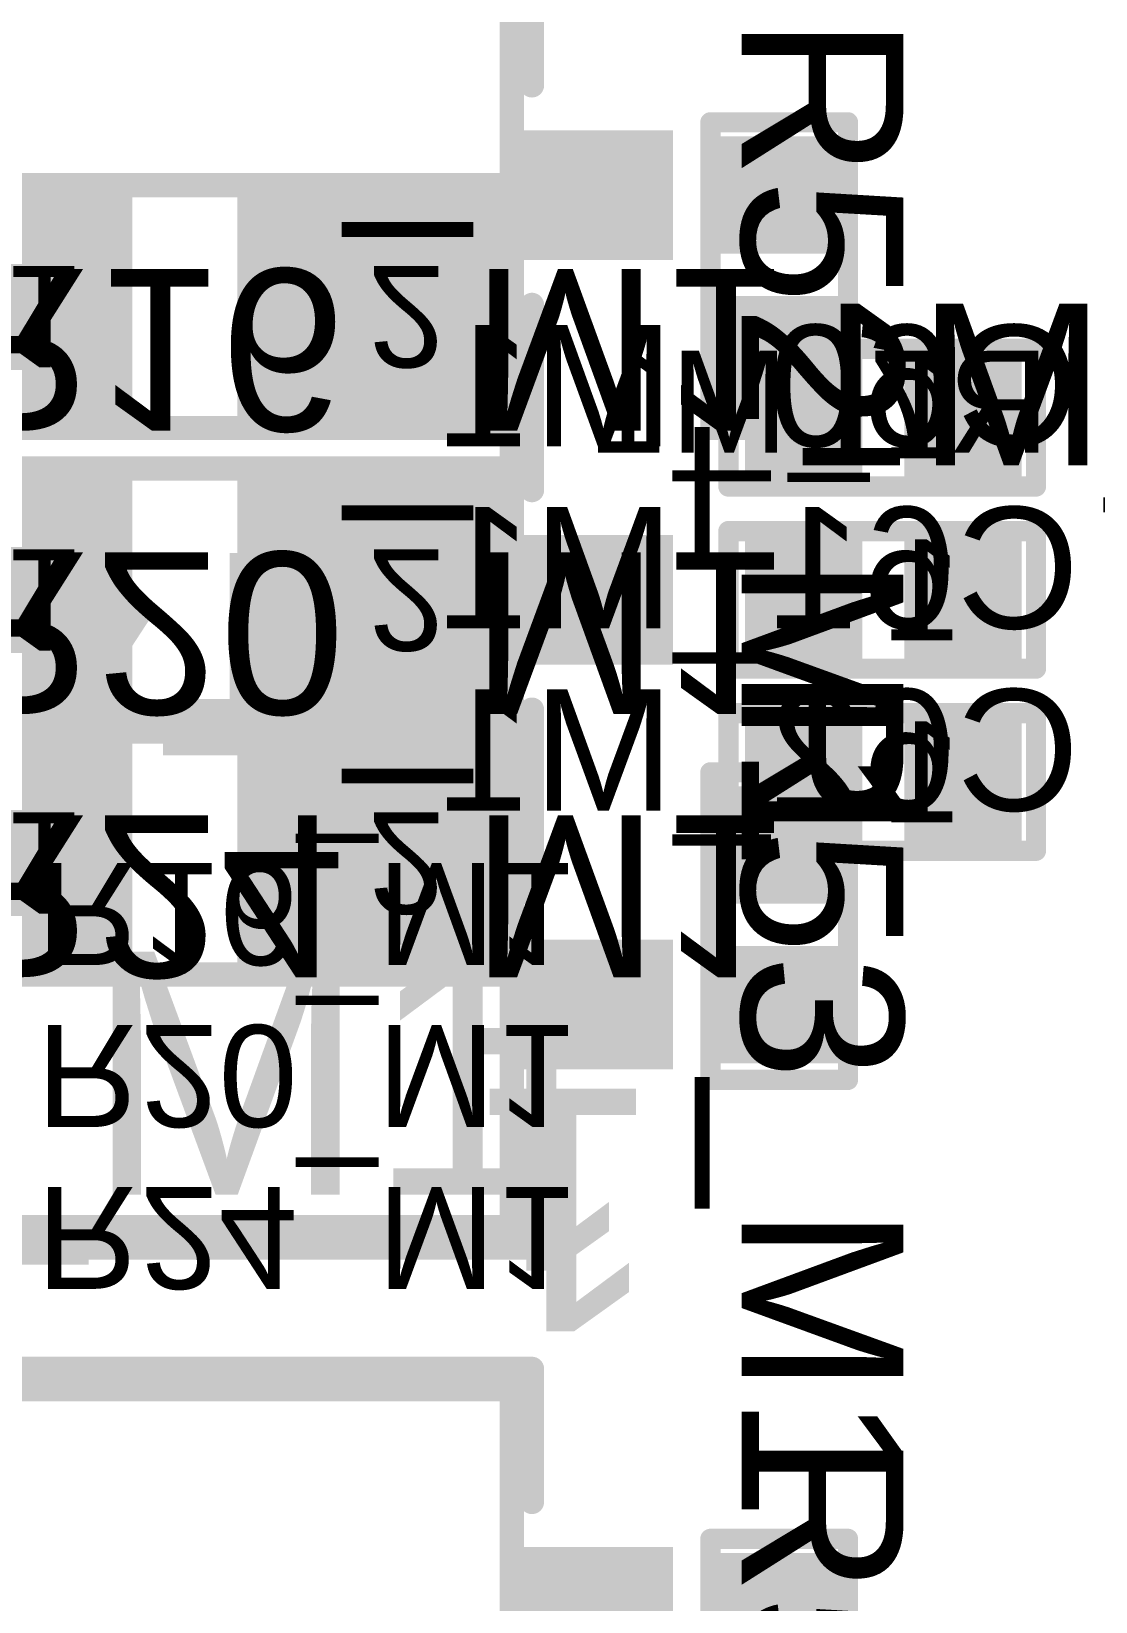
# Model space of a CAD drawing. Header units: inches. Extents: x -0.3 to 12.2, y -3.2 to 4.4.
# Drawn here: x 1.7733 to 2.0363, y 2.2025 to 2.5905 of the extents above; entities that cross this region are included whole.
import ezdxf

# ---------------------------------------------------------------- set-up
doc = ezdxf.new("R2010")
doc.units = ezdxf.units.IN
doc.header["$MEASUREMENT"] = 0
for name, color, linetype in [('Board Layer Stack Bottom Overlay', 54, 'Continuous'), ('Board Layer Stack Bottom Solder', 6, 'Continuous'), ('Bottom Assembly', 216, 'Continuous'), ('Bottom Layer_L8', 5, 'Continuous'), ('Bottom Paste', 16, 'Continuous'), ('FAB', 56, 'Continuous'), ('Top Assembly', 6, 'Continuous'), ('Top Overlay', 2, 'Continuous'), ('Top Paste', 8, 'Continuous'), ('Top Solder', 216, 'Continuous'), ('TOP_L1', 1, 'Continuous')]:
    doc.layers.add(name, color=color, linetype=linetype)
doc.styles.add('Arial', font='', dxfattribs={"height": 0.2})
doc.styles.get('Arial').set_extended_font_data('Arial')

# ---------------------------------------------------------------- blocks, each defined once
blk = doc.blocks.new('R0402_4')
at = {"layer": 'Top Paste'}
for points in [[(-0.006, 0.0125), (-0.006, -0.0125), (-0.031, -0.0125), (-0.031, 0.0125)], [(0.0334, 0.0125), (0.0334, -0.0125), (0.0084, -0.0125), (0.0084, 0.0125)]]:
    blk.add_hatch(color=8, dxfattribs=at).paths.add_polyline_path(points)
at = {"layer": 'Top Solder'}
for points in [[(-0.004, 0.0145), (-0.004, -0.0145), (-0.033, -0.0145), (-0.033, 0.0145)], [(0.0354, 0.0145), (0.0354, -0.0145), (0.0064, -0.0145), (0.0064, 0.0145)]]:
    blk.add_hatch(color=216, dxfattribs=at).paths.add_polyline_path(points)
at = {"layer": 'TOP_L1'}
for points in [[(-0.006, 0.0125), (-0.006, -0.0125), (-0.031, -0.0125), (-0.031, 0.0125)], [(0.0334, 0.0125), (0.0334, -0.0125), (0.0084, -0.0125), (0.0084, 0.0125)]]:
    blk.add_hatch(color=1, dxfattribs=at).paths.add_polyline_path(points)
at = {"layer": 'Top Assembly'}
for points in [[(-0.0365, -0.017, 0.005, 0.005, 0), (-0.0365, 0.017, 0.005, 0.005, 0)], [(0.0395, 0.017, 0.005, 0.005, 0), (-0.0365, 0.017, 0.005, 0.005, 0)], [(0.0395, -0.017, 0.005, 0.005, 0), (0.0395, 0.017, 0.005, 0.005, 0)], [(0.0395, -0.017, 0.005, 0.005, 0), (-0.0365, -0.017, 0.005, 0.005, 0)]]:
    blk.add_lwpolyline(points, format="xyseb", dxfattribs=at)
for points in [[(-0.03775, 0.017, 0.0025, 0.0025, 1), (-0.03525, 0.017, 0.0025, 0.0025, 1)], [(-0.03775, 0.017, 0.0025, 0.0025, 1), (-0.03525, 0.017, 0.0025, 0.0025, 1)], [(0.03825, 0.017, 0.0025, 0.0025, 1), (0.04075, 0.017, 0.0025, 0.0025, 1)], [(0.03825, 0.017, 0.0025, 0.0025, 1), (0.04075, 0.017, 0.0025, 0.0025, 1)], [(-0.03775, -0.017, 0.0025, 0.0025, 1), (-0.03525, -0.017, 0.0025, 0.0025, 1)], [(-0.03775, -0.017, 0.0025, 0.0025, 1), (-0.03525, -0.017, 0.0025, 0.0025, 1)], [(0.03825, -0.017, 0.0025, 0.0025, 1), (0.04075, -0.017, 0.0025, 0.0025, 1)], [(0.03825, -0.017, 0.0025, 0.0025, 1), (0.04075, -0.017, 0.0025, 0.0025, 1)]]:
    blk.add_lwpolyline(points, format="xyseb", close=True, dxfattribs=at)
at = {"layer": 'Top Overlay'}
for points in [[(-0.0365, -0.017, 0.005, 0.005, 0), (-0.0365, 0.017, 0.005, 0.005, 0)], [(0.0365, 0.017, 0.005, 0.005, 0), (-0.0365, 0.017, 0.005, 0.005, 0)], [(0.0395, 0.017, 0.005, 0.005, 0), (0.0365, 0.017, 0.005, 0.005, 0)], [(0.0395, -0.017, 0.005, 0.005, 0), (0.0395, 0.017, 0.005, 0.005, 0)], [(0.0395, -0.017, 0.005, 0.005, 0), (-0.0365, -0.017, 0.005, 0.005, 0)]]:
    blk.add_lwpolyline(points, format="xyseb", dxfattribs=at)
for points in [[(-0.03775, 0.017, 0.0025, 0.0025, 1), (-0.03525, 0.017, 0.0025, 0.0025, 1)], [(-0.03775, 0.017, 0.0025, 0.0025, 1), (-0.03525, 0.017, 0.0025, 0.0025, 1)], [(0.03525, 0.017, 0.0025, 0.0025, 1), (0.03775, 0.017, 0.0025, 0.0025, 1)], [(0.03525, 0.017, 0.0025, 0.0025, 1), (0.03775, 0.017, 0.0025, 0.0025, 1)], [(0.03825, 0.017, 0.0025, 0.0025, 1), (0.04075, 0.017, 0.0025, 0.0025, 1)], [(0.03825, 0.017, 0.0025, 0.0025, 1), (0.04075, 0.017, 0.0025, 0.0025, 1)], [(-0.03775, -0.017, 0.0025, 0.0025, 1), (-0.03525, -0.017, 0.0025, 0.0025, 1)], [(-0.03775, -0.017, 0.0025, 0.0025, 1), (-0.03525, -0.017, 0.0025, 0.0025, 1)], [(0.03825, -0.017, 0.0025, 0.0025, 1), (0.04075, -0.017, 0.0025, 0.0025, 1)], [(0.03825, -0.017, 0.0025, 0.0025, 1), (0.04075, -0.017, 0.0025, 0.0025, 1)]]:
    blk.add_lwpolyline(points, format="xyseb", close=True, dxfattribs=at)
at = {"layer": 'Top Assembly', "style": 'Arial'}
blk.add_text('R54_M1', height=0.04, dxfattribs=at).set_placement((-0.06289, -0.0093))
blk = doc.blocks.new('R0402_6')
at = {"layer": 'Top Paste'}
for points in [[(-0.006, 0.0125), (-0.006, -0.0125), (-0.031, -0.0125), (-0.031, 0.0125)], [(0.0334, 0.0125), (0.0334, -0.0125), (0.0084, -0.0125), (0.0084, 0.0125)]]:
    blk.add_hatch(color=8, dxfattribs=at).paths.add_polyline_path(points)
at = {"layer": 'Top Solder'}
for points in [[(-0.004, 0.0145), (-0.004, -0.0145), (-0.033, -0.0145), (-0.033, 0.0145)], [(0.0354, 0.0145), (0.0354, -0.0145), (0.0064, -0.0145), (0.0064, 0.0145)]]:
    blk.add_hatch(color=216, dxfattribs=at).paths.add_polyline_path(points)
at = {"layer": 'TOP_L1'}
for points in [[(-0.006, 0.0125), (-0.006, -0.0125), (-0.031, -0.0125), (-0.031, 0.0125)], [(0.0334, 0.0125), (0.0334, -0.0125), (0.0084, -0.0125), (0.0084, 0.0125)]]:
    blk.add_hatch(color=1, dxfattribs=at).paths.add_polyline_path(points)
at = {"layer": 'Top Assembly'}
for points in [[(-0.0365, -0.017, 0.005, 0.005, 0), (-0.0365, 0.017, 0.005, 0.005, 0)], [(0.0395, 0.017, 0.005, 0.005, 0), (-0.0365, 0.017, 0.005, 0.005, 0)], [(0.0395, -0.017, 0.005, 0.005, 0), (0.0395, 0.017, 0.005, 0.005, 0)], [(0.0395, -0.017, 0.005, 0.005, 0), (-0.0365, -0.017, 0.005, 0.005, 0)]]:
    blk.add_lwpolyline(points, format="xyseb", dxfattribs=at)
for points in [[(-0.03775, 0.017, 0.0025, 0.0025, 1), (-0.03525, 0.017, 0.0025, 0.0025, 1)], [(-0.03775, 0.017, 0.0025, 0.0025, 1), (-0.03525, 0.017, 0.0025, 0.0025, 1)], [(0.03825, 0.017, 0.0025, 0.0025, 1), (0.04075, 0.017, 0.0025, 0.0025, 1)], [(0.03825, 0.017, 0.0025, 0.0025, 1), (0.04075, 0.017, 0.0025, 0.0025, 1)], [(-0.03775, -0.017, 0.0025, 0.0025, 1), (-0.03525, -0.017, 0.0025, 0.0025, 1)], [(-0.03775, -0.017, 0.0025, 0.0025, 1), (-0.03525, -0.017, 0.0025, 0.0025, 1)], [(0.03825, -0.017, 0.0025, 0.0025, 1), (0.04075, -0.017, 0.0025, 0.0025, 1)], [(0.03825, -0.017, 0.0025, 0.0025, 1), (0.04075, -0.017, 0.0025, 0.0025, 1)]]:
    blk.add_lwpolyline(points, format="xyseb", close=True, dxfattribs=at)
at = {"layer": 'Top Overlay'}
for points in [[(-0.0365, -0.017, 0.005, 0.005, 0), (-0.0365, 0.017, 0.005, 0.005, 0)], [(0.0365, 0.017, 0.005, 0.005, 0), (-0.0365, 0.017, 0.005, 0.005, 0)], [(0.0395, 0.017, 0.005, 0.005, 0), (0.0365, 0.017, 0.005, 0.005, 0)], [(0.0395, -0.017, 0.005, 0.005, 0), (0.0395, 0.017, 0.005, 0.005, 0)], [(0.0395, -0.017, 0.005, 0.005, 0), (-0.0365, -0.017, 0.005, 0.005, 0)]]:
    blk.add_lwpolyline(points, format="xyseb", dxfattribs=at)
for points in [[(-0.03775, 0.017, 0.0025, 0.0025, 1), (-0.03525, 0.017, 0.0025, 0.0025, 1)], [(-0.03775, 0.017, 0.0025, 0.0025, 1), (-0.03525, 0.017, 0.0025, 0.0025, 1)], [(0.03525, 0.017, 0.0025, 0.0025, 1), (0.03775, 0.017, 0.0025, 0.0025, 1)], [(0.03525, 0.017, 0.0025, 0.0025, 1), (0.03775, 0.017, 0.0025, 0.0025, 1)], [(0.03825, 0.017, 0.0025, 0.0025, 1), (0.04075, 0.017, 0.0025, 0.0025, 1)], [(0.03825, 0.017, 0.0025, 0.0025, 1), (0.04075, 0.017, 0.0025, 0.0025, 1)], [(-0.03775, -0.017, 0.0025, 0.0025, 1), (-0.03525, -0.017, 0.0025, 0.0025, 1)], [(-0.03775, -0.017, 0.0025, 0.0025, 1), (-0.03525, -0.017, 0.0025, 0.0025, 1)], [(0.03825, -0.017, 0.0025, 0.0025, 1), (0.04075, -0.017, 0.0025, 0.0025, 1)], [(0.03825, -0.017, 0.0025, 0.0025, 1), (0.04075, -0.017, 0.0025, 0.0025, 1)]]:
    blk.add_lwpolyline(points, format="xyseb", close=True, dxfattribs=at)
at = {"layer": 'Top Assembly', "style": 'Arial'}
blk.add_text('R53_M1', height=0.04, dxfattribs=at).set_placement((-0.06289, -0.0093))
blk = doc.blocks.new('R0402_8')
at = {"layer": 'Top Paste'}
for points in [[(-0.006, 0.0125), (-0.006, -0.0125), (-0.031, -0.0125), (-0.031, 0.0125)], [(0.0334, 0.0125), (0.0334, -0.0125), (0.0084, -0.0125), (0.0084, 0.0125)]]:
    blk.add_hatch(color=8, dxfattribs=at).paths.add_polyline_path(points)
at = {"layer": 'Top Solder'}
for points in [[(-0.004, 0.0145), (-0.004, -0.0145), (-0.033, -0.0145), (-0.033, 0.0145)], [(0.0354, 0.0145), (0.0354, -0.0145), (0.0064, -0.0145), (0.0064, 0.0145)]]:
    blk.add_hatch(color=216, dxfattribs=at).paths.add_polyline_path(points)
at = {"layer": 'TOP_L1'}
for points in [[(-0.006, 0.0125), (-0.006, -0.0125), (-0.031, -0.0125), (-0.031, 0.0125)], [(0.0334, 0.0125), (0.0334, -0.0125), (0.0084, -0.0125), (0.0084, 0.0125)]]:
    blk.add_hatch(color=1, dxfattribs=at).paths.add_polyline_path(points)
at = {"layer": 'Top Assembly'}
for points in [[(-0.0365, -0.017, 0.005, 0.005, 0), (-0.0365, 0.017, 0.005, 0.005, 0)], [(0.0395, 0.017, 0.005, 0.005, 0), (-0.0365, 0.017, 0.005, 0.005, 0)], [(0.0395, -0.017, 0.005, 0.005, 0), (0.0395, 0.017, 0.005, 0.005, 0)], [(0.0395, -0.017, 0.005, 0.005, 0), (-0.0365, -0.017, 0.005, 0.005, 0)]]:
    blk.add_lwpolyline(points, format="xyseb", dxfattribs=at)
for points in [[(-0.03775, 0.017, 0.0025, 0.0025, 1), (-0.03525, 0.017, 0.0025, 0.0025, 1)], [(-0.03775, 0.017, 0.0025, 0.0025, 1), (-0.03525, 0.017, 0.0025, 0.0025, 1)], [(0.03825, 0.017, 0.0025, 0.0025, 1), (0.04075, 0.017, 0.0025, 0.0025, 1)], [(0.03825, 0.017, 0.0025, 0.0025, 1), (0.04075, 0.017, 0.0025, 0.0025, 1)], [(-0.03775, -0.017, 0.0025, 0.0025, 1), (-0.03525, -0.017, 0.0025, 0.0025, 1)], [(-0.03775, -0.017, 0.0025, 0.0025, 1), (-0.03525, -0.017, 0.0025, 0.0025, 1)], [(0.03825, -0.017, 0.0025, 0.0025, 1), (0.04075, -0.017, 0.0025, 0.0025, 1)], [(0.03825, -0.017, 0.0025, 0.0025, 1), (0.04075, -0.017, 0.0025, 0.0025, 1)]]:
    blk.add_lwpolyline(points, format="xyseb", close=True, dxfattribs=at)
at = {"layer": 'Top Overlay'}
for points in [[(-0.0365, -0.017, 0.005, 0.005, 0), (-0.0365, 0.017, 0.005, 0.005, 0)], [(0.0365, 0.017, 0.005, 0.005, 0), (-0.0365, 0.017, 0.005, 0.005, 0)], [(0.0395, 0.017, 0.005, 0.005, 0), (0.0365, 0.017, 0.005, 0.005, 0)], [(0.0395, -0.017, 0.005, 0.005, 0), (0.0395, 0.017, 0.005, 0.005, 0)], [(0.0395, -0.017, 0.005, 0.005, 0), (-0.0365, -0.017, 0.005, 0.005, 0)]]:
    blk.add_lwpolyline(points, format="xyseb", dxfattribs=at)
for points in [[(-0.03775, 0.017, 0.0025, 0.0025, 1), (-0.03525, 0.017, 0.0025, 0.0025, 1)], [(-0.03775, 0.017, 0.0025, 0.0025, 1), (-0.03525, 0.017, 0.0025, 0.0025, 1)], [(0.03525, 0.017, 0.0025, 0.0025, 1), (0.03775, 0.017, 0.0025, 0.0025, 1)], [(0.03525, 0.017, 0.0025, 0.0025, 1), (0.03775, 0.017, 0.0025, 0.0025, 1)], [(0.03825, 0.017, 0.0025, 0.0025, 1), (0.04075, 0.017, 0.0025, 0.0025, 1)], [(0.03825, 0.017, 0.0025, 0.0025, 1), (0.04075, 0.017, 0.0025, 0.0025, 1)], [(-0.03775, -0.017, 0.0025, 0.0025, 1), (-0.03525, -0.017, 0.0025, 0.0025, 1)], [(-0.03775, -0.017, 0.0025, 0.0025, 1), (-0.03525, -0.017, 0.0025, 0.0025, 1)], [(0.03825, -0.017, 0.0025, 0.0025, 1), (0.04075, -0.017, 0.0025, 0.0025, 1)], [(0.03825, -0.017, 0.0025, 0.0025, 1), (0.04075, -0.017, 0.0025, 0.0025, 1)]]:
    blk.add_lwpolyline(points, format="xyseb", close=True, dxfattribs=at)
at = {"layer": 'Top Assembly', "style": 'Arial'}
blk.add_text('R52_M1', height=0.04, dxfattribs=at).set_placement((-0.06289, -0.0093))
blk = doc.blocks.new('C0402_B_32')
at = {"layer": 'Board Layer Stack Bottom Solder'}
for points in [[(-0.004, 0.0145), (-0.004, -0.0145), (-0.033, -0.0145), (-0.033, 0.0145)], [(0.0354, 0.0145), (0.0354, -0.0145), (0.0064, -0.0145), (0.0064, 0.0145)]]:
    blk.add_hatch(color=6, dxfattribs=at).paths.add_polyline_path(points)
at = {"layer": 'Bottom Layer_L8'}
for points in [[(-0.006, 0.0125), (-0.006, -0.0125), (-0.031, -0.0125), (-0.031, 0.0125)], [(0.0334, 0.0125), (0.0334, -0.0125), (0.0084, -0.0125), (0.0084, 0.0125)]]:
    blk.add_hatch(color=5, dxfattribs=at).paths.add_polyline_path(points)
at = {"layer": 'Bottom Paste'}
for points in [[(-0.006, 0.0125), (-0.006, -0.0125), (-0.031, -0.0125), (-0.031, 0.0125)], [(0.0334, 0.0125), (0.0334, -0.0125), (0.0084, -0.0125), (0.0084, 0.0125)]]:
    blk.add_hatch(color=16, dxfattribs=at).paths.add_polyline_path(points)
at = {"layer": 'Board Layer Stack Bottom Overlay'}
for points in [[(-0.0365, 0.017, 0.005, 0.005, 0), (-0.0365, -0.017, 0.005, 0.005, 0)], [(0.0395, 0.017, 0.005, 0.005, 0), (-0.0365, 0.017, 0.005, 0.005, 0)], [(0.0395, 0.017, 0.005, 0.005, 0), (0.0395, -0.017, 0.005, 0.005, 0)], [(0.0365, -0.017, 0.005, 0.005, 0), (-0.0365, -0.017, 0.005, 0.005, 0)], [(0.0395, -0.017, 0.005, 0.005, 0), (0.0365, -0.017, 0.005, 0.005, 0)]]:
    blk.add_lwpolyline(points, format="xyseb", dxfattribs=at)
for points in [[(-0.03775, 0.017, 0.0025, 0.0025, 1), (-0.03525, 0.017, 0.0025, 0.0025, 1)], [(-0.03775, 0.017, 0.0025, 0.0025, 1), (-0.03525, 0.017, 0.0025, 0.0025, 1)], [(0.03825, 0.017, 0.0025, 0.0025, 1), (0.04075, 0.017, 0.0025, 0.0025, 1)], [(0.03825, 0.017, 0.0025, 0.0025, 1), (0.04075, 0.017, 0.0025, 0.0025, 1)], [(-0.03775, -0.017, 0.0025, 0.0025, 1), (-0.03525, -0.017, 0.0025, 0.0025, 1)], [(-0.03775, -0.017, 0.0025, 0.0025, 1), (-0.03525, -0.017, 0.0025, 0.0025, 1)], [(0.03525, -0.017, 0.0025, 0.0025, 1), (0.03775, -0.017, 0.0025, 0.0025, 1)], [(0.03525, -0.017, 0.0025, 0.0025, 1), (0.03775, -0.017, 0.0025, 0.0025, 1)], [(0.03825, -0.017, 0.0025, 0.0025, 1), (0.04075, -0.017, 0.0025, 0.0025, 1)], [(0.03825, -0.017, 0.0025, 0.0025, 1), (0.04075, -0.017, 0.0025, 0.0025, 1)]]:
    blk.add_lwpolyline(points, format="xyseb", close=True, dxfattribs=at)
at = {"layer": 'Bottom Assembly'}
for points in [[(-0.0365, 0.017, 0.005, 0.005, 0), (-0.0365, -0.017, 0.005, 0.005, 0)], [(0.0395, 0.017, 0.005, 0.005, 0), (-0.0365, 0.017, 0.005, 0.005, 0)], [(0.0395, 0.017, 0.005, 0.005, 0), (0.0395, -0.017, 0.005, 0.005, 0)], [(0.0395, -0.017, 0.005, 0.005, 0), (-0.0365, -0.017, 0.005, 0.005, 0)]]:
    blk.add_lwpolyline(points, format="xyseb", dxfattribs=at)
for points in [[(-0.03775, 0.017, 0.0025, 0.0025, 1), (-0.03525, 0.017, 0.0025, 0.0025, 1)], [(-0.03775, 0.017, 0.0025, 0.0025, 1), (-0.03525, 0.017, 0.0025, 0.0025, 1)], [(0.03825, 0.017, 0.0025, 0.0025, 1), (0.04075, 0.017, 0.0025, 0.0025, 1)], [(0.03825, 0.017, 0.0025, 0.0025, 1), (0.04075, 0.017, 0.0025, 0.0025, 1)], [(-0.03775, -0.017, 0.0025, 0.0025, 1), (-0.03525, -0.017, 0.0025, 0.0025, 1)], [(-0.03775, -0.017, 0.0025, 0.0025, 1), (-0.03525, -0.017, 0.0025, 0.0025, 1)], [(0.03825, -0.017, 0.0025, 0.0025, 1), (0.04075, -0.017, 0.0025, 0.0025, 1)], [(0.03825, -0.017, 0.0025, 0.0025, 1), (0.04075, -0.017, 0.0025, 0.0025, 1)]]:
    blk.add_lwpolyline(points, format="xyseb", close=True, dxfattribs=at)
at = {"layer": 'Bottom Assembly', "style": 'Arial', "text_generation_flag": 2}
blk.add_text('C62_M1', height=0.03, rotation=180, dxfattribs=at).set_placement((-0.0473, 0.00707))
at = {"layer": 'FAB', "style": 'Arial', "text_generation_flag": 2}
blk.add_text('1', height=0.025, rotation=180, dxfattribs=at).set_placement((-0.0185, 0.01))
blk = doc.blocks.new('C0402_B_34')
at = {"layer": 'Board Layer Stack Bottom Solder'}
for points in [[(-0.004, 0.0145), (-0.004, -0.0145), (-0.033, -0.0145), (-0.033, 0.0145)], [(0.0354, 0.0145), (0.0354, -0.0145), (0.0064, -0.0145), (0.0064, 0.0145)]]:
    blk.add_hatch(color=6, dxfattribs=at).paths.add_polyline_path(points)
at = {"layer": 'Bottom Layer_L8'}
for points in [[(-0.006, 0.0125), (-0.006, -0.0125), (-0.031, -0.0125), (-0.031, 0.0125)], [(0.0334, 0.0125), (0.0334, -0.0125), (0.0084, -0.0125), (0.0084, 0.0125)]]:
    blk.add_hatch(color=5, dxfattribs=at).paths.add_polyline_path(points)
at = {"layer": 'Bottom Paste'}
for points in [[(-0.006, 0.0125), (-0.006, -0.0125), (-0.031, -0.0125), (-0.031, 0.0125)], [(0.0334, 0.0125), (0.0334, -0.0125), (0.0084, -0.0125), (0.0084, 0.0125)]]:
    blk.add_hatch(color=16, dxfattribs=at).paths.add_polyline_path(points)
at = {"layer": 'Board Layer Stack Bottom Overlay'}
for points in [[(-0.0365, 0.017, 0.005, 0.005, 0), (-0.0365, -0.017, 0.005, 0.005, 0)], [(0.0395, 0.017, 0.005, 0.005, 0), (-0.0365, 0.017, 0.005, 0.005, 0)], [(0.0395, 0.017, 0.005, 0.005, 0), (0.0395, -0.017, 0.005, 0.005, 0)], [(0.0365, -0.017, 0.005, 0.005, 0), (-0.0365, -0.017, 0.005, 0.005, 0)], [(0.0395, -0.017, 0.005, 0.005, 0), (0.0365, -0.017, 0.005, 0.005, 0)]]:
    blk.add_lwpolyline(points, format="xyseb", dxfattribs=at)
for points in [[(-0.03775, 0.017, 0.0025, 0.0025, 1), (-0.03525, 0.017, 0.0025, 0.0025, 1)], [(-0.03775, 0.017, 0.0025, 0.0025, 1), (-0.03525, 0.017, 0.0025, 0.0025, 1)], [(0.03825, 0.017, 0.0025, 0.0025, 1), (0.04075, 0.017, 0.0025, 0.0025, 1)], [(0.03825, 0.017, 0.0025, 0.0025, 1), (0.04075, 0.017, 0.0025, 0.0025, 1)], [(-0.03775, -0.017, 0.0025, 0.0025, 1), (-0.03525, -0.017, 0.0025, 0.0025, 1)], [(-0.03775, -0.017, 0.0025, 0.0025, 1), (-0.03525, -0.017, 0.0025, 0.0025, 1)], [(0.03525, -0.017, 0.0025, 0.0025, 1), (0.03775, -0.017, 0.0025, 0.0025, 1)], [(0.03525, -0.017, 0.0025, 0.0025, 1), (0.03775, -0.017, 0.0025, 0.0025, 1)], [(0.03825, -0.017, 0.0025, 0.0025, 1), (0.04075, -0.017, 0.0025, 0.0025, 1)], [(0.03825, -0.017, 0.0025, 0.0025, 1), (0.04075, -0.017, 0.0025, 0.0025, 1)]]:
    blk.add_lwpolyline(points, format="xyseb", close=True, dxfattribs=at)
at = {"layer": 'Bottom Assembly'}
for points in [[(-0.0365, 0.017, 0.005, 0.005, 0), (-0.0365, -0.017, 0.005, 0.005, 0)], [(0.0395, 0.017, 0.005, 0.005, 0), (-0.0365, 0.017, 0.005, 0.005, 0)], [(0.0395, 0.017, 0.005, 0.005, 0), (0.0395, -0.017, 0.005, 0.005, 0)], [(0.0395, -0.017, 0.005, 0.005, 0), (-0.0365, -0.017, 0.005, 0.005, 0)]]:
    blk.add_lwpolyline(points, format="xyseb", dxfattribs=at)
for points in [[(-0.03775, 0.017, 0.0025, 0.0025, 1), (-0.03525, 0.017, 0.0025, 0.0025, 1)], [(-0.03775, 0.017, 0.0025, 0.0025, 1), (-0.03525, 0.017, 0.0025, 0.0025, 1)], [(0.03825, 0.017, 0.0025, 0.0025, 1), (0.04075, 0.017, 0.0025, 0.0025, 1)], [(0.03825, 0.017, 0.0025, 0.0025, 1), (0.04075, 0.017, 0.0025, 0.0025, 1)], [(-0.03775, -0.017, 0.0025, 0.0025, 1), (-0.03525, -0.017, 0.0025, 0.0025, 1)], [(-0.03775, -0.017, 0.0025, 0.0025, 1), (-0.03525, -0.017, 0.0025, 0.0025, 1)], [(0.03825, -0.017, 0.0025, 0.0025, 1), (0.04075, -0.017, 0.0025, 0.0025, 1)], [(0.03825, -0.017, 0.0025, 0.0025, 1), (0.04075, -0.017, 0.0025, 0.0025, 1)]]:
    blk.add_lwpolyline(points, format="xyseb", close=True, dxfattribs=at)
at = {"layer": 'Bottom Assembly', "style": 'Arial', "text_generation_flag": 2}
blk.add_text('C61_M1', height=0.03, rotation=180, dxfattribs=at).set_placement((-0.0473, 0.00707))
at = {"layer": 'FAB', "style": 'Arial', "text_generation_flag": 2}
blk.add_text('1', height=0.025, rotation=180, dxfattribs=at).set_placement((-0.0185, 0.01))
blk = doc.blocks.new('C0402_B_36')
at = {"layer": 'Board Layer Stack Bottom Solder'}
for points in [[(-0.004, 0.0145), (-0.004, -0.0145), (-0.033, -0.0145), (-0.033, 0.0145)], [(0.0354, 0.0145), (0.0354, -0.0145), (0.0064, -0.0145), (0.0064, 0.0145)]]:
    blk.add_hatch(color=6, dxfattribs=at).paths.add_polyline_path(points)
at = {"layer": 'Bottom Layer_L8'}
for points in [[(-0.006, 0.0125), (-0.006, -0.0125), (-0.031, -0.0125), (-0.031, 0.0125)], [(0.0334, 0.0125), (0.0334, -0.0125), (0.0084, -0.0125), (0.0084, 0.0125)]]:
    blk.add_hatch(color=5, dxfattribs=at).paths.add_polyline_path(points)
at = {"layer": 'Bottom Paste'}
for points in [[(-0.006, 0.0125), (-0.006, -0.0125), (-0.031, -0.0125), (-0.031, 0.0125)], [(0.0334, 0.0125), (0.0334, -0.0125), (0.0084, -0.0125), (0.0084, 0.0125)]]:
    blk.add_hatch(color=16, dxfattribs=at).paths.add_polyline_path(points)
at = {"layer": 'Board Layer Stack Bottom Overlay'}
for points in [[(-0.0365, 0.017, 0.005, 0.005, 0), (-0.0365, -0.017, 0.005, 0.005, 0)], [(0.0395, 0.017, 0.005, 0.005, 0), (-0.0365, 0.017, 0.005, 0.005, 0)], [(0.0395, 0.017, 0.005, 0.005, 0), (0.0395, -0.017, 0.005, 0.005, 0)], [(0.0365, -0.017, 0.005, 0.005, 0), (-0.0365, -0.017, 0.005, 0.005, 0)], [(0.0395, -0.017, 0.005, 0.005, 0), (0.0365, -0.017, 0.005, 0.005, 0)]]:
    blk.add_lwpolyline(points, format="xyseb", dxfattribs=at)
for points in [[(-0.03775, 0.017, 0.0025, 0.0025, 1), (-0.03525, 0.017, 0.0025, 0.0025, 1)], [(-0.03775, 0.017, 0.0025, 0.0025, 1), (-0.03525, 0.017, 0.0025, 0.0025, 1)], [(0.03825, 0.017, 0.0025, 0.0025, 1), (0.04075, 0.017, 0.0025, 0.0025, 1)], [(0.03825, 0.017, 0.0025, 0.0025, 1), (0.04075, 0.017, 0.0025, 0.0025, 1)], [(-0.03775, -0.017, 0.0025, 0.0025, 1), (-0.03525, -0.017, 0.0025, 0.0025, 1)], [(-0.03775, -0.017, 0.0025, 0.0025, 1), (-0.03525, -0.017, 0.0025, 0.0025, 1)], [(0.03525, -0.017, 0.0025, 0.0025, 1), (0.03775, -0.017, 0.0025, 0.0025, 1)], [(0.03525, -0.017, 0.0025, 0.0025, 1), (0.03775, -0.017, 0.0025, 0.0025, 1)], [(0.03825, -0.017, 0.0025, 0.0025, 1), (0.04075, -0.017, 0.0025, 0.0025, 1)], [(0.03825, -0.017, 0.0025, 0.0025, 1), (0.04075, -0.017, 0.0025, 0.0025, 1)]]:
    blk.add_lwpolyline(points, format="xyseb", close=True, dxfattribs=at)
at = {"layer": 'Bottom Assembly'}
for points in [[(-0.0365, 0.017, 0.005, 0.005, 0), (-0.0365, -0.017, 0.005, 0.005, 0)], [(0.0395, 0.017, 0.005, 0.005, 0), (-0.0365, 0.017, 0.005, 0.005, 0)], [(0.0395, 0.017, 0.005, 0.005, 0), (0.0395, -0.017, 0.005, 0.005, 0)], [(0.0395, -0.017, 0.005, 0.005, 0), (-0.0365, -0.017, 0.005, 0.005, 0)]]:
    blk.add_lwpolyline(points, format="xyseb", dxfattribs=at)
for points in [[(-0.03775, 0.017, 0.0025, 0.0025, 1), (-0.03525, 0.017, 0.0025, 0.0025, 1)], [(-0.03775, 0.017, 0.0025, 0.0025, 1), (-0.03525, 0.017, 0.0025, 0.0025, 1)], [(0.03825, 0.017, 0.0025, 0.0025, 1), (0.04075, 0.017, 0.0025, 0.0025, 1)], [(0.03825, 0.017, 0.0025, 0.0025, 1), (0.04075, 0.017, 0.0025, 0.0025, 1)], [(-0.03775, -0.017, 0.0025, 0.0025, 1), (-0.03525, -0.017, 0.0025, 0.0025, 1)], [(-0.03775, -0.017, 0.0025, 0.0025, 1), (-0.03525, -0.017, 0.0025, 0.0025, 1)], [(0.03825, -0.017, 0.0025, 0.0025, 1), (0.04075, -0.017, 0.0025, 0.0025, 1)], [(0.03825, -0.017, 0.0025, 0.0025, 1), (0.04075, -0.017, 0.0025, 0.0025, 1)]]:
    blk.add_lwpolyline(points, format="xyseb", close=True, dxfattribs=at)
at = {"layer": 'Bottom Assembly', "style": 'Arial', "text_generation_flag": 2}
blk.add_text('C60_M1', height=0.03, rotation=180, dxfattribs=at).set_placement((-0.0473, 0.00707))
at = {"layer": 'FAB', "style": 'Arial', "text_generation_flag": 2}
blk.add_text('1', height=0.025, rotation=180, dxfattribs=at).set_placement((-0.0185, 0.01))
blk = doc.blocks.new('CD542_MNC_98')
at = {"layer": 'Top Paste'}
blk.add_hatch(color=8, dxfattribs=at).paths.add_polyline_path([(-0.14781, -0.08598), (-0.11, -0.08598), (-0.11, -0.11402), (-0.14781, -0.11402)])
at = {"layer": 'Top Solder'}
blk.add_hatch(color=216, dxfattribs=at).paths.add_polyline_path([(-0.14981, -0.08398), (-0.108, -0.08398), (-0.108, -0.11602), (-0.14981, -0.11602)])
at = {"layer": 'TOP_L1'}
blk.add_hatch(color=1, dxfattribs=at).paths.add_polyline_path([(-0.14781, -0.08598), (-0.11, -0.08598), (-0.11, -0.11402), (-0.14781, -0.11402)])
at = {"layer": 'Top Assembly'}
for points in [[(-0.11, 0.155, 0.006, 0.006, 0), (-0.11, -0.155, 0.006, 0.006, 0)], [(0.11, -0.155, 0.006, 0.006, 0), (-0.11, -0.155, 0.006, 0.006, 0)]]:
    blk.add_lwpolyline(points, format="xyseb", dxfattribs=at)
blk.add_lwpolyline([(-0.1115, -0.155, 0.003, 0.003, 1), (-0.1085, -0.155, 0.003, 0.003, 1)], format="xyseb", close=True, dxfattribs=at)
blk.add_lwpolyline([(-0.1115, -0.155, 0.003, 0.003, 1), (-0.1085, -0.155, 0.003, 0.003, 1)], format="xyseb", close=True, dxfattribs=at)
at = {"layer": 'Top Overlay'}
for points in [[(-0.115, -0.12712, 0.006, 0.006, 0), (-0.115, -0.16, 0.006, 0.006, 0)], [(0.115, -0.16, 0.006, 0.006, 0), (-0.115, -0.16, 0.006, 0.006, 0)]]:
    blk.add_lwpolyline(points, format="xyseb", dxfattribs=at)
for points in [[(-0.1165, -0.12712, 0.003, 0.003, 1), (-0.1135, -0.12712, 0.003, 0.003, 1)], [(-0.1165, -0.16, 0.003, 0.003, 1), (-0.1135, -0.16, 0.003, 0.003, 1)], [(-0.1165, -0.16, 0.003, 0.003, 1), (-0.1135, -0.16, 0.003, 0.003, 1)]]:
    blk.add_lwpolyline(points, format="xyseb", close=True, dxfattribs=at)
blk = doc.blocks.new('CD542_MNC_100')
at = {"layer": 'Top Paste'}
for points in [[(-0.14781, 0.11402), (-0.11, 0.11402), (-0.11, 0.08598), (-0.14781, 0.08598)], [(-0.14781, 0.01402), (-0.11, 0.01402), (-0.11, -0.01402), (-0.14781, -0.01402)], [(-0.14781, -0.08598), (-0.11, -0.08598), (-0.11, -0.11402), (-0.14781, -0.11402)]]:
    blk.add_hatch(color=8, dxfattribs=at).paths.add_polyline_path(points)
at = {"layer": 'Top Solder'}
for points in [[(-0.14981, 0.11602), (-0.108, 0.11602), (-0.108, 0.08398), (-0.14981, 0.08398)], [(-0.14981, 0.01602), (-0.108, 0.01602), (-0.108, -0.01602), (-0.14981, -0.01602)], [(-0.14981, -0.08398), (-0.108, -0.08398), (-0.108, -0.11602), (-0.14981, -0.11602)]]:
    blk.add_hatch(color=216, dxfattribs=at).paths.add_polyline_path(points)
at = {"layer": 'TOP_L1'}
for points in [[(-0.14781, 0.11402), (-0.11, 0.11402), (-0.11, 0.08598), (-0.14781, 0.08598)], [(-0.14781, 0.01402), (-0.11, 0.01402), (-0.11, -0.01402), (-0.14781, -0.01402)], [(-0.14781, -0.08598), (-0.11, -0.08598), (-0.11, -0.11402), (-0.14781, -0.11402)]]:
    blk.add_hatch(color=1, dxfattribs=at).paths.add_polyline_path(points)
at = {"layer": 'Top Assembly'}
for points in [[(0.11, 0.155, 0.006, 0.006, 0), (-0.11, 0.155, 0.006, 0.006, 0)], [(-0.11, 0.155, 0.006, 0.006, 0), (-0.11, -0.155, 0.006, 0.006, 0)]]:
    blk.add_lwpolyline(points, format="xyseb", dxfattribs=at)
blk.add_lwpolyline([(-0.1115, 0.155, 0.003, 0.003, 1), (-0.1085, 0.155, 0.003, 0.003, 1)], format="xyseb", close=True, dxfattribs=at)
blk.add_lwpolyline([(-0.1115, 0.155, 0.003, 0.003, 1), (-0.1085, 0.155, 0.003, 0.003, 1)], format="xyseb", close=True, dxfattribs=at)
at = {"layer": 'Top Overlay'}
for points in [[(0.115, 0.16, 0.006, 0.006, 0), (-0.115, 0.16, 0.006, 0.006, 0)], [(-0.115, 0.16, 0.006, 0.006, 0), (-0.115, 0.12712, 0.006, 0.006, 0)], [(-0.115, 0.07288, 0.006, 0.006, 0), (-0.115, 0.02712, 0.006, 0.006, 0)], [(-0.115, -0.02712, 0.006, 0.006, 0), (-0.115, -0.07288, 0.006, 0.006, 0)], [(-0.115, -0.12712, 0.006, 0.006, 0), (-0.115, -0.16, 0.006, 0.006, 0)]]:
    blk.add_lwpolyline(points, format="xyseb", dxfattribs=at)
for points in [[(-0.1165, 0.16, 0.003, 0.003, 1), (-0.1135, 0.16, 0.003, 0.003, 1)], [(-0.1165, 0.16, 0.003, 0.003, 1), (-0.1135, 0.16, 0.003, 0.003, 1)], [(-0.1165, 0.12712, 0.003, 0.003, 1), (-0.1135, 0.12712, 0.003, 0.003, 1)], [(-0.1165, 0.07288, 0.003, 0.003, 1), (-0.1135, 0.07288, 0.003, 0.003, 1)], [(-0.1165, 0.02712, 0.003, 0.003, 1), (-0.1135, 0.02712, 0.003, 0.003, 1)], [(-0.1165, -0.02712, 0.003, 0.003, 1), (-0.1135, -0.02712, 0.003, 0.003, 1)], [(-0.1165, -0.07288, 0.003, 0.003, 1), (-0.1135, -0.07288, 0.003, 0.003, 1)], [(-0.1165, -0.12712, 0.003, 0.003, 1), (-0.1135, -0.12712, 0.003, 0.003, 1)]]:
    blk.add_lwpolyline(points, format="xyseb", close=True, dxfattribs=at)
at = {"layer": 'Top Assembly', "style": 'Arial'}
for s, height, p in [('1', 0.06, (-0.14206, 0.10576)), ('T4_M1', 0.05, (-0.06486, -0.01161))]:
    blk.add_text(s, height=height, dxfattribs=at).set_placement(p)
at = {"layer": 'Top Overlay', "style": 'Arial'}
blk.add_text('1', height=0.06, dxfattribs=at).set_placement((-0.14706, 0.12076))
blk = doc.blocks.new('R0805_B_355')
at = {"layer": 'Board Layer Stack Bottom Solder'}
for points in [[(-0.013, 0.027), (-0.013, -0.027), (-0.077, -0.027), (-0.077, 0.027)], [(0.077, 0.027), (0.077, -0.027), (0.013, -0.027), (0.013, 0.027)]]:
    blk.add_hatch(color=6, dxfattribs=at).paths.add_polyline_path(points)
at = {"layer": 'Bottom Layer_L8'}
for points in [[(-0.015, 0.025), (-0.015, -0.025), (-0.075, -0.025), (-0.075, 0.025)], [(0.075, 0.025), (0.075, -0.025), (0.015, -0.025), (0.015, 0.025)]]:
    blk.add_hatch(color=5, dxfattribs=at).paths.add_polyline_path(points)
at = {"layer": 'Bottom Paste'}
for points in [[(-0.015, 0.025), (-0.015, -0.025), (-0.075, -0.025), (-0.075, 0.025)], [(0.075, 0.025), (0.075, -0.025), (0.015, -0.025), (0.015, 0.025)]]:
    blk.add_hatch(color=16, dxfattribs=at).paths.add_polyline_path(points)
at = {"layer": 'Board Layer Stack Bottom Overlay'}
for points in [[(-0.08, -0.03, 0.006, 0.006, 0), (-0.08, 0.03, 0.006, 0.006, 0)], [(-0.08, 0.03, 0.006, 0.006, 0), (0.08, 0.03, 0.006, 0.006, 0)], [(0.08, -0.03, 0.006, 0.006, 0), (0.08, 0.03, 0.006, 0.006, 0)], [(-0.08, -0.03, 0.006, 0.006, 0), (0.08, -0.03, 0.006, 0.006, 0)]]:
    blk.add_lwpolyline(points, format="xyseb", dxfattribs=at)
for points in [[(-0.0815, 0.03, 0.003, 0.003, 1), (-0.0785, 0.03, 0.003, 0.003, 1)], [(-0.0815, 0.03, 0.003, 0.003, 1), (-0.0785, 0.03, 0.003, 0.003, 1)], [(0.0785, 0.03, 0.003, 0.003, 1), (0.0815, 0.03, 0.003, 0.003, 1)], [(0.0785, 0.03, 0.003, 0.003, 1), (0.0815, 0.03, 0.003, 0.003, 1)], [(-0.0815, -0.03, 0.003, 0.003, 1), (-0.0785, -0.03, 0.003, 0.003, 1)], [(-0.0815, -0.03, 0.003, 0.003, 1), (-0.0785, -0.03, 0.003, 0.003, 1)], [(0.0785, -0.03, 0.003, 0.003, 1), (0.0815, -0.03, 0.003, 0.003, 1)], [(0.0785, -0.03, 0.003, 0.003, 1), (0.0815, -0.03, 0.003, 0.003, 1)]]:
    blk.add_lwpolyline(points, format="xyseb", close=True, dxfattribs=at)
at = {"layer": 'Bottom Assembly'}
for points in [[(-0.08, -0.03, 0.006, 0.006, 0), (-0.08, 0.03, 0.006, 0.006, 0)], [(-0.08, 0.03, 0.006, 0.006, 0), (0.08, 0.03, 0.006, 0.006, 0)], [(0.08, -0.03, 0.006, 0.006, 0), (0.08, 0.03, 0.006, 0.006, 0)], [(-0.08, -0.03, 0.006, 0.006, 0), (0.08, -0.03, 0.006, 0.006, 0)]]:
    blk.add_lwpolyline(points, format="xyseb", dxfattribs=at)
for points in [[(-0.0815, 0.03, 0.003, 0.003, 1), (-0.0785, 0.03, 0.003, 0.003, 1)], [(-0.0815, 0.03, 0.003, 0.003, 1), (-0.0785, 0.03, 0.003, 0.003, 1)], [(0.0785, 0.03, 0.003, 0.003, 1), (0.0815, 0.03, 0.003, 0.003, 1)], [(0.0785, 0.03, 0.003, 0.003, 1), (0.0815, 0.03, 0.003, 0.003, 1)], [(-0.0815, -0.03, 0.003, 0.003, 1), (-0.0785, -0.03, 0.003, 0.003, 1)], [(-0.0815, -0.03, 0.003, 0.003, 1), (-0.0785, -0.03, 0.003, 0.003, 1)], [(0.0785, -0.03, 0.003, 0.003, 1), (0.0815, -0.03, 0.003, 0.003, 1)], [(0.0785, -0.03, 0.003, 0.003, 1), (0.0815, -0.03, 0.003, 0.003, 1)]]:
    blk.add_lwpolyline(points, format="xyseb", close=True, dxfattribs=at)
at = {"layer": 'Bottom Assembly', "style": 'Arial', "text_generation_flag": 2}
blk.add_text('R24_M1', height=0.04, rotation=180, dxfattribs=at).set_placement((-0.06289, 0.0093))
at = {"layer": 'FAB', "style": 'Arial', "text_generation_flag": 2}
for s, p in [('1', (-0.045, 0.01)), ('2', (0.045, 0.01))]:
    blk.add_text(s, height=0.025, rotation=180, dxfattribs=at).set_placement(p)
blk = doc.blocks.new('R0805_B_363')
at = {"layer": 'Board Layer Stack Bottom Solder'}
for points in [[(-0.013, 0.027), (-0.013, -0.027), (-0.077, -0.027), (-0.077, 0.027)], [(0.077, 0.027), (0.077, -0.027), (0.013, -0.027), (0.013, 0.027)]]:
    blk.add_hatch(color=6, dxfattribs=at).paths.add_polyline_path(points)
at = {"layer": 'Bottom Layer_L8'}
for points in [[(-0.015, 0.025), (-0.015, -0.025), (-0.075, -0.025), (-0.075, 0.025)], [(0.075, 0.025), (0.075, -0.025), (0.015, -0.025), (0.015, 0.025)]]:
    blk.add_hatch(color=5, dxfattribs=at).paths.add_polyline_path(points)
at = {"layer": 'Bottom Paste'}
for points in [[(-0.015, 0.025), (-0.015, -0.025), (-0.075, -0.025), (-0.075, 0.025)], [(0.075, 0.025), (0.075, -0.025), (0.015, -0.025), (0.015, 0.025)]]:
    blk.add_hatch(color=16, dxfattribs=at).paths.add_polyline_path(points)
at = {"layer": 'Board Layer Stack Bottom Overlay'}
for points in [[(-0.08, -0.03, 0.006, 0.006, 0), (-0.08, 0.03, 0.006, 0.006, 0)], [(-0.08, 0.03, 0.006, 0.006, 0), (0.08, 0.03, 0.006, 0.006, 0)], [(0.08, -0.03, 0.006, 0.006, 0), (0.08, 0.03, 0.006, 0.006, 0)], [(-0.08, -0.03, 0.006, 0.006, 0), (0.08, -0.03, 0.006, 0.006, 0)]]:
    blk.add_lwpolyline(points, format="xyseb", dxfattribs=at)
for points in [[(-0.0815, 0.03, 0.003, 0.003, 1), (-0.0785, 0.03, 0.003, 0.003, 1)], [(-0.0815, 0.03, 0.003, 0.003, 1), (-0.0785, 0.03, 0.003, 0.003, 1)], [(0.0785, 0.03, 0.003, 0.003, 1), (0.0815, 0.03, 0.003, 0.003, 1)], [(0.0785, 0.03, 0.003, 0.003, 1), (0.0815, 0.03, 0.003, 0.003, 1)], [(-0.0815, -0.03, 0.003, 0.003, 1), (-0.0785, -0.03, 0.003, 0.003, 1)], [(-0.0815, -0.03, 0.003, 0.003, 1), (-0.0785, -0.03, 0.003, 0.003, 1)], [(0.0785, -0.03, 0.003, 0.003, 1), (0.0815, -0.03, 0.003, 0.003, 1)], [(0.0785, -0.03, 0.003, 0.003, 1), (0.0815, -0.03, 0.003, 0.003, 1)]]:
    blk.add_lwpolyline(points, format="xyseb", close=True, dxfattribs=at)
at = {"layer": 'Bottom Assembly'}
for points in [[(-0.08, -0.03, 0.006, 0.006, 0), (-0.08, 0.03, 0.006, 0.006, 0)], [(-0.08, 0.03, 0.006, 0.006, 0), (0.08, 0.03, 0.006, 0.006, 0)], [(0.08, -0.03, 0.006, 0.006, 0), (0.08, 0.03, 0.006, 0.006, 0)], [(-0.08, -0.03, 0.006, 0.006, 0), (0.08, -0.03, 0.006, 0.006, 0)]]:
    blk.add_lwpolyline(points, format="xyseb", dxfattribs=at)
for points in [[(-0.0815, 0.03, 0.003, 0.003, 1), (-0.0785, 0.03, 0.003, 0.003, 1)], [(-0.0815, 0.03, 0.003, 0.003, 1), (-0.0785, 0.03, 0.003, 0.003, 1)], [(0.0785, 0.03, 0.003, 0.003, 1), (0.0815, 0.03, 0.003, 0.003, 1)], [(0.0785, 0.03, 0.003, 0.003, 1), (0.0815, 0.03, 0.003, 0.003, 1)], [(-0.0815, -0.03, 0.003, 0.003, 1), (-0.0785, -0.03, 0.003, 0.003, 1)], [(-0.0815, -0.03, 0.003, 0.003, 1), (-0.0785, -0.03, 0.003, 0.003, 1)], [(0.0785, -0.03, 0.003, 0.003, 1), (0.0815, -0.03, 0.003, 0.003, 1)], [(0.0785, -0.03, 0.003, 0.003, 1), (0.0815, -0.03, 0.003, 0.003, 1)]]:
    blk.add_lwpolyline(points, format="xyseb", close=True, dxfattribs=at)
at = {"layer": 'Bottom Assembly', "style": 'Arial', "text_generation_flag": 2}
blk.add_text('R20_M1', height=0.04, rotation=180, dxfattribs=at).set_placement((-0.06289, 0.0093))
at = {"layer": 'FAB', "style": 'Arial', "text_generation_flag": 2}
for s, p in [('1', (-0.045, 0.01)), ('2', (0.045, 0.01))]:
    blk.add_text(s, height=0.025, rotation=180, dxfattribs=at).set_placement(p)
blk = doc.blocks.new('R0805_B_371')
at = {"layer": 'Board Layer Stack Bottom Solder'}
for points in [[(-0.013, 0.027), (-0.013, -0.027), (-0.077, -0.027), (-0.077, 0.027)], [(0.077, 0.027), (0.077, -0.027), (0.013, -0.027), (0.013, 0.027)]]:
    blk.add_hatch(color=6, dxfattribs=at).paths.add_polyline_path(points)
at = {"layer": 'Bottom Layer_L8'}
for points in [[(-0.015, 0.025), (-0.015, -0.025), (-0.075, -0.025), (-0.075, 0.025)], [(0.075, 0.025), (0.075, -0.025), (0.015, -0.025), (0.015, 0.025)]]:
    blk.add_hatch(color=5, dxfattribs=at).paths.add_polyline_path(points)
at = {"layer": 'Bottom Paste'}
for points in [[(-0.015, 0.025), (-0.015, -0.025), (-0.075, -0.025), (-0.075, 0.025)], [(0.075, 0.025), (0.075, -0.025), (0.015, -0.025), (0.015, 0.025)]]:
    blk.add_hatch(color=16, dxfattribs=at).paths.add_polyline_path(points)
at = {"layer": 'Board Layer Stack Bottom Overlay'}
for points in [[(-0.08, -0.03, 0.006, 0.006, 0), (-0.08, 0.03, 0.006, 0.006, 0)], [(-0.08, 0.03, 0.006, 0.006, 0), (0.08, 0.03, 0.006, 0.006, 0)], [(0.08, -0.03, 0.006, 0.006, 0), (0.08, 0.03, 0.006, 0.006, 0)], [(-0.08, -0.03, 0.006, 0.006, 0), (0.08, -0.03, 0.006, 0.006, 0)]]:
    blk.add_lwpolyline(points, format="xyseb", dxfattribs=at)
for points in [[(-0.0815, 0.03, 0.003, 0.003, 1), (-0.0785, 0.03, 0.003, 0.003, 1)], [(-0.0815, 0.03, 0.003, 0.003, 1), (-0.0785, 0.03, 0.003, 0.003, 1)], [(0.0785, 0.03, 0.003, 0.003, 1), (0.0815, 0.03, 0.003, 0.003, 1)], [(0.0785, 0.03, 0.003, 0.003, 1), (0.0815, 0.03, 0.003, 0.003, 1)], [(-0.0815, -0.03, 0.003, 0.003, 1), (-0.0785, -0.03, 0.003, 0.003, 1)], [(-0.0815, -0.03, 0.003, 0.003, 1), (-0.0785, -0.03, 0.003, 0.003, 1)], [(0.0785, -0.03, 0.003, 0.003, 1), (0.0815, -0.03, 0.003, 0.003, 1)], [(0.0785, -0.03, 0.003, 0.003, 1), (0.0815, -0.03, 0.003, 0.003, 1)]]:
    blk.add_lwpolyline(points, format="xyseb", close=True, dxfattribs=at)
at = {"layer": 'Bottom Assembly'}
for points in [[(-0.08, -0.03, 0.006, 0.006, 0), (-0.08, 0.03, 0.006, 0.006, 0)], [(-0.08, 0.03, 0.006, 0.006, 0), (0.08, 0.03, 0.006, 0.006, 0)], [(0.08, -0.03, 0.006, 0.006, 0), (0.08, 0.03, 0.006, 0.006, 0)], [(-0.08, -0.03, 0.006, 0.006, 0), (0.08, -0.03, 0.006, 0.006, 0)]]:
    blk.add_lwpolyline(points, format="xyseb", dxfattribs=at)
for points in [[(-0.0815, 0.03, 0.003, 0.003, 1), (-0.0785, 0.03, 0.003, 0.003, 1)], [(-0.0815, 0.03, 0.003, 0.003, 1), (-0.0785, 0.03, 0.003, 0.003, 1)], [(0.0785, 0.03, 0.003, 0.003, 1), (0.0815, 0.03, 0.003, 0.003, 1)], [(0.0785, 0.03, 0.003, 0.003, 1), (0.0815, 0.03, 0.003, 0.003, 1)], [(-0.0815, -0.03, 0.003, 0.003, 1), (-0.0785, -0.03, 0.003, 0.003, 1)], [(-0.0815, -0.03, 0.003, 0.003, 1), (-0.0785, -0.03, 0.003, 0.003, 1)], [(0.0785, -0.03, 0.003, 0.003, 1), (0.0815, -0.03, 0.003, 0.003, 1)], [(0.0785, -0.03, 0.003, 0.003, 1), (0.0815, -0.03, 0.003, 0.003, 1)]]:
    blk.add_lwpolyline(points, format="xyseb", close=True, dxfattribs=at)
at = {"layer": 'Bottom Assembly', "style": 'Arial', "text_generation_flag": 2}
blk.add_text('R16_M1', height=0.04, rotation=180, dxfattribs=at).set_placement((-0.06289, 0.0093))
at = {"layer": 'FAB', "style": 'Arial', "text_generation_flag": 2}
for s, p in [('1', (-0.045, 0.01)), ('2', (0.045, 0.01))]:
    blk.add_text(s, height=0.025, rotation=180, dxfattribs=at).set_placement(p)
blk = doc.blocks.new('R0402_B_430')
at = {"layer": 'Board Layer Stack Bottom Solder'}
for points in [[(-0.033, -0.0145), (-0.033, 0.0145), (-0.004, 0.0145), (-0.004, -0.0145)], [(0.0064, -0.0145), (0.0064, 0.0145), (0.0354, 0.0145), (0.0354, -0.0145)]]:
    blk.add_hatch(color=6, dxfattribs=at).paths.add_polyline_path(points)
at = {"layer": 'Bottom Layer_L8'}
for points in [[(-0.031, -0.0125), (-0.031, 0.0125), (-0.006, 0.0125), (-0.006, -0.0125)], [(0.0084, -0.0125), (0.0084, 0.0125), (0.0334, 0.0125), (0.0334, -0.0125)]]:
    blk.add_hatch(color=5, dxfattribs=at).paths.add_polyline_path(points)
at = {"layer": 'Bottom Paste'}
for points in [[(-0.031, -0.0125), (-0.031, 0.0125), (-0.006, 0.0125), (-0.006, -0.0125)], [(0.0084, -0.0125), (0.0084, 0.0125), (0.0334, 0.0125), (0.0334, -0.0125)]]:
    blk.add_hatch(color=16, dxfattribs=at).paths.add_polyline_path(points)
at = {"layer": 'Board Layer Stack Bottom Overlay'}
for points in [[(0.0395, 0.017, 0.005, 0.005, 0), (-0.0365, 0.017, 0.005, 0.005, 0)], [(-0.0365, 0.017, 0.005, 0.005, 0), (-0.0365, -0.017, 0.005, 0.005, 0)], [(0.0395, 0.017, 0.005, 0.005, 0), (0.0395, -0.017, 0.005, 0.005, 0)], [(0.0365, -0.017, 0.005, 0.005, 0), (-0.0365, -0.017, 0.005, 0.005, 0)], [(0.0395, -0.017, 0.005, 0.005, 0), (0.0365, -0.017, 0.005, 0.005, 0)]]:
    blk.add_lwpolyline(points, format="xyseb", dxfattribs=at)
for points in [[(-0.03775, 0.017, 0.0025, 0.0025, 1), (-0.03525, 0.017, 0.0025, 0.0025, 1)], [(-0.03775, 0.017, 0.0025, 0.0025, 1), (-0.03525, 0.017, 0.0025, 0.0025, 1)], [(0.03825, 0.017, 0.0025, 0.0025, 1), (0.04075, 0.017, 0.0025, 0.0025, 1)], [(0.03825, 0.017, 0.0025, 0.0025, 1), (0.04075, 0.017, 0.0025, 0.0025, 1)], [(-0.03775, -0.017, 0.0025, 0.0025, 1), (-0.03525, -0.017, 0.0025, 0.0025, 1)], [(-0.03775, -0.017, 0.0025, 0.0025, 1), (-0.03525, -0.017, 0.0025, 0.0025, 1)], [(0.03525, -0.017, 0.0025, 0.0025, 1), (0.03775, -0.017, 0.0025, 0.0025, 1)], [(0.03525, -0.017, 0.0025, 0.0025, 1), (0.03775, -0.017, 0.0025, 0.0025, 1)], [(0.03825, -0.017, 0.0025, 0.0025, 1), (0.04075, -0.017, 0.0025, 0.0025, 1)], [(0.03825, -0.017, 0.0025, 0.0025, 1), (0.04075, -0.017, 0.0025, 0.0025, 1)]]:
    blk.add_lwpolyline(points, format="xyseb", close=True, dxfattribs=at)
at = {"layer": 'Bottom Assembly'}
for points in [[(0.0395, 0.017, 0.005, 0.005, 0), (-0.0365, 0.017, 0.005, 0.005, 0)], [(-0.0365, 0.017, 0.005, 0.005, 0), (-0.0365, -0.017, 0.005, 0.005, 0)], [(0.0395, 0.017, 0.005, 0.005, 0), (0.0395, -0.017, 0.005, 0.005, 0)], [(0.0395, -0.017, 0.005, 0.005, 0), (-0.0365, -0.017, 0.005, 0.005, 0)]]:
    blk.add_lwpolyline(points, format="xyseb", dxfattribs=at)
for points in [[(-0.03775, 0.017, 0.0025, 0.0025, 1), (-0.03525, 0.017, 0.0025, 0.0025, 1)], [(-0.03775, 0.017, 0.0025, 0.0025, 1), (-0.03525, 0.017, 0.0025, 0.0025, 1)], [(0.03825, 0.017, 0.0025, 0.0025, 1), (0.04075, 0.017, 0.0025, 0.0025, 1)], [(0.03825, 0.017, 0.0025, 0.0025, 1), (0.04075, 0.017, 0.0025, 0.0025, 1)], [(-0.03775, -0.017, 0.0025, 0.0025, 1), (-0.03525, -0.017, 0.0025, 0.0025, 1)], [(-0.03775, -0.017, 0.0025, 0.0025, 1), (-0.03525, -0.017, 0.0025, 0.0025, 1)], [(0.03825, -0.017, 0.0025, 0.0025, 1), (0.04075, -0.017, 0.0025, 0.0025, 1)], [(0.03825, -0.017, 0.0025, 0.0025, 1), (0.04075, -0.017, 0.0025, 0.0025, 1)]]:
    blk.add_lwpolyline(points, format="xyseb", close=True, dxfattribs=at)
at = {"layer": 'Bottom Assembly', "style": 'Arial', "text_generation_flag": 2}
blk.add_text('R7_M1', height=0.04, rotation=180, dxfattribs=at).set_placement((-0.05295, 0.0093))

msp = doc.modelspace()

# ---------------------------------------------------------------- block references
for name, p, rotation in [('CD542_MNC_100', (1.78202, 2.45), 180), ('R0402_8', (1.95811, 2.5315), 270), ('R0402_B_430', (2.08835, 2.49252), 180), ('C0402_B_36', (1.98506, 2.495), 180), ('C0402_B_34', (1.98506, 2.45), 180), ('R0402_6', (1.95811, 2.3709), 270), ('C0402_B_32', (1.98506, 2.405), 180), ('CD542_MNC_98', (1.78202, 2.1), 180), ('R0402_4', (1.95811, 2.1815), 270)]:
    msp.add_blockref(name, p, dxfattribs=dict(rotation=rotation))
for name, p in [('R0805_B_371', (1.81124, 2.52247)), ('R0805_B_363', (1.81124, 2.45247)), ('R0805_B_355', (1.81124, 2.38747))]:
    msp.add_blockref(name, p)

# ---------------------------------------------------------------- texts
at = {"layer": 'Board Layer Stack Bottom Overlay', "style": 'Arial', "text_generation_flag": 2}
msp.add_text('R7_M1', height=0.025197, dxfattribs=at).set_placement((2.02505, 2.4864))
for s, p in [('R16_M1', (1.77457, 2.38496)), ('R20_M1', (1.77457, 2.34496)), ('R24_M1', (1.77457, 2.30496))]:
    msp.add_text(s, height=0.025197, rotation=180, dxfattribs=at).set_placement(p)
at = {"layer": 'Top Overlay', "style": 'Arial'}
msp.add_text('T5_M1', height=0.06, dxfattribs=at).set_placement((1.64213, 2.30305))

doc.saveas('drawing.dxf')
